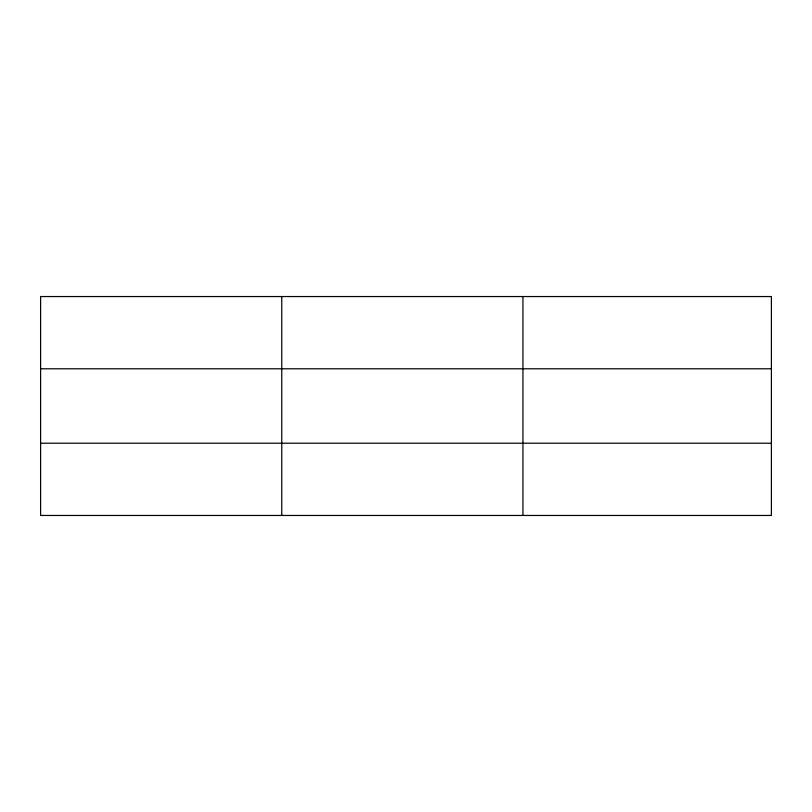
<?xml version="1.0" encoding="UTF-8"?>
<svg xmlns="http://www.w3.org/2000/svg" width="812" height="812" viewBox="0 0 812 812"><rect width="100%" height="100%" fill="white"/><g stroke="black" fill="none" stroke-linecap="round" stroke-linejoin="round"><path stroke-width="1.22" d="M281.764 515.458L281.764 296.542M522.928 515.458L522.928 296.542M771.4 368.78L771.4 296.542L40.6 296.542L40.6 515.458L771.4 515.458L771.4 368.78L40.6 368.78M40.6 443.22L771.4 443.22"/></g></svg>
